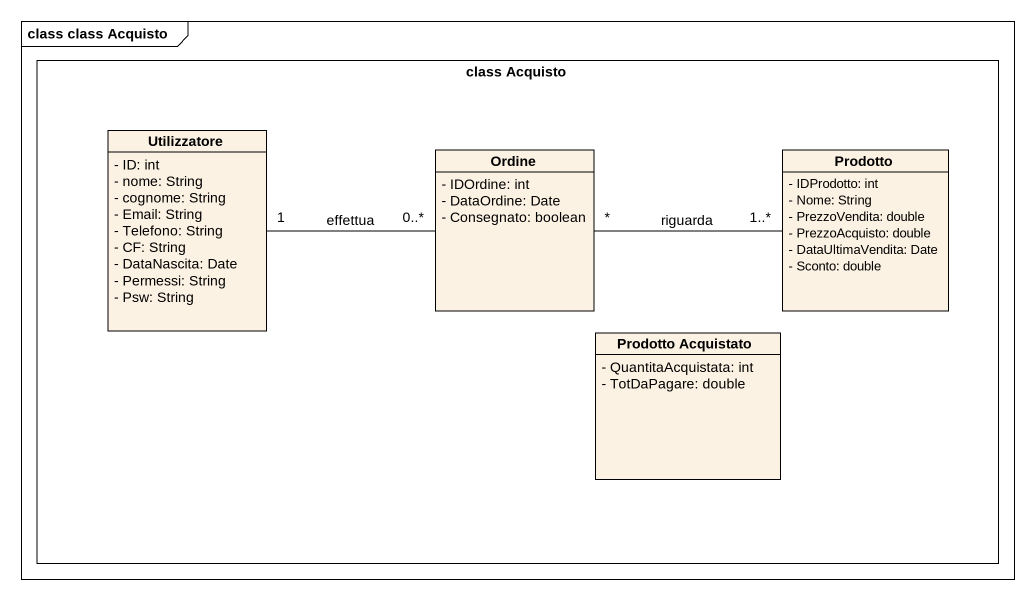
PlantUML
@startuml
mainframe class class Acquisto
hide circle
hide empty members
skinparam classAttributeIconSize 0
rectangle "class Acquisto" as class_Acquisto {
  class Utilizzatore {
    - ID: int
    - nome: String
    - cognome: String
    - Email: String
    - Telefono: String
    - CF: String
    - DataNascita: Date
    - Permessi: String
    - Psw: String
  }
  class Ordine {
    - IDOrdine: int
    - DataOrdine: Date
    - Consegnato: boolean
  }
  class Prodotto {
    - IDProdotto: int
    - Nome: String
    - PrezzoVendita: double
    - PrezzoAcquisto: double
    - DataUltimaVendita: Date
    - Sconto: double
  }
  class "Prodotto Acquistato" as Prodotto_Acquistato {
    - QuantitaAcquistata: int
    - TotDaPagare: double
  }
}
Utilizzatore "1" -right- "0..*" Ordine : effettua
Ordine "*" -right- "1..*" Prodotto : riguarda
@enduml
